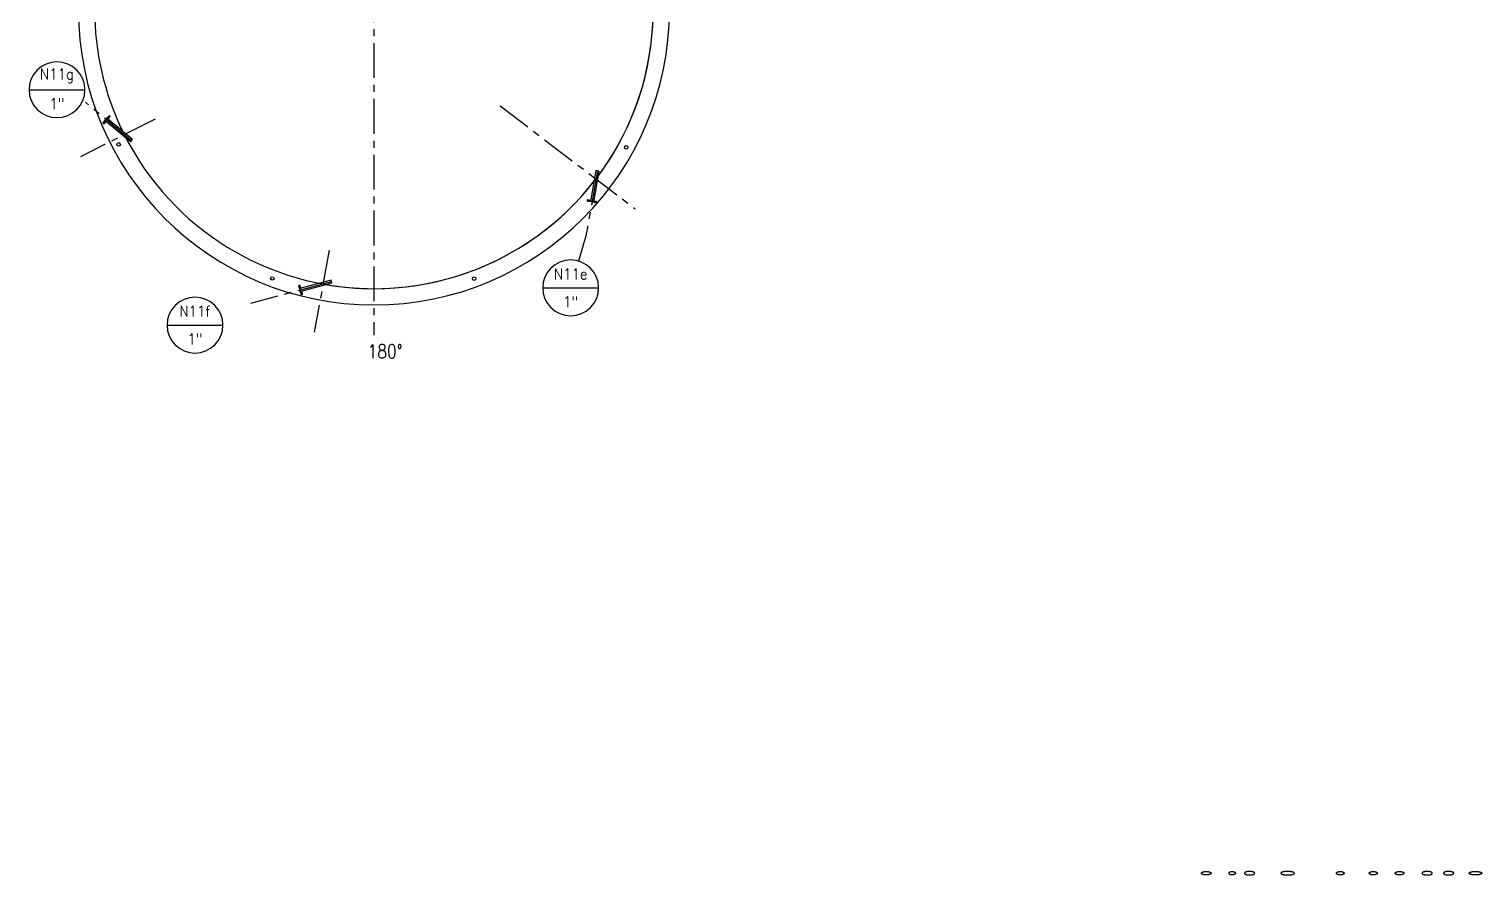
# Model space of a CAD drawing. Extents: x -965 to 2071, y 8 to 900.
# Drawn here: x -869 to -245, y 8 to 372 of the extents above; entities that cross this region are included whole.
import ezdxf
from ezdxf.enums import TextEntityAlignment as Align

# ---------------------------------------------------------------- set-up
doc = ezdxf.new("R2010")
doc.units = 0
doc.header["$LTSCALE"] = 12
doc.header["$MEASUREMENT"] = 0
doc.linetypes.add('CENTER', pattern=[2, 1.25, -0.25, 0.25, -0.25])
doc.layers.get('0').update_dxf_attribs({"linetype": 'CONTINUOUS'})
for name, color, linetype in [('1 PIPE', 7, 'CONTINUOUS'), ('1-150-RFSO', 14, 'CONTINUOUS'), ('CENTER', 6, 'CENTER'), ('DIM', 1, 'CONTINUOUS'), ('SHELL', 40, 'CONTINUOUS')]:
    doc.layers.add(name, color=color, linetype=linetype)
doc.styles.add('ROMANS', font='ROMANS.shx', dxfattribs={"width": 0.85, "height": 5.76})

# ---------------------------------------------------------------- blocks, each defined once
blk = doc.blocks.new('Nozzle Callout')
blk.add_line((0.25, 0), (-0.25, 0))
blk.add_circle((0, 0), 0.25)
at = {"style": 'ROMANS', "width": 0.9}
for tag, p in [('NZ-ID', (0, 0.125)), ('NZ-SZ', (0, -0.125))]:
    blk.add_attdef(tag, text='', height=0.0975, dxfattribs=at).set_placement(p, align=Align.MIDDLE)

msp = doc.modelspace()

# ---------------------------------------------------------------- linework, layer by layer
at = {"layer": '1 PIPE'}
for p, q in [((-836.486248, 332.56746), (-835.640982, 333.574809)), ((-825.668968, 323.490685), (-836.486248, 332.56746)), ((-824.823703, 324.498033), (-835.640982, 333.574809)), ((-825.668968, 323.490685), (-824.823703, 324.498033)), ((-625.669183, 311.167398), (-628.01709, 297.851752)), ((-624.374161, 310.939051), (-626.722068, 297.623405)), ((-624.374161, 310.939051), (-625.669183, 311.167398)), ((-626.722068, 297.623405), (-628.01709, 297.851752)), ((-739.476212, 263.966823), (-752.861325, 260.380293)), ((-739.135865, 262.69663), (-752.520978, 259.1101)), ((-739.135865, 262.69663), (-739.476212, 263.966823)), ((-752.520978, 259.1101), (-752.861325, 260.380293))]:
    msp.add_line(p, q, dxfattribs=at)
at = {"layer": '1-150-RFSO'}
for p, q in [((-837.477417, 331.483464), (-836.75428, 332.345264)), ((-837.094394, 331.16207), (-837.477417, 331.483464)), ((-837.31672, 331.674975), (-836.933697, 331.353581)), ((-837.094394, 331.16207), (-836.351171, 332.047809)), ((-836.914977, 332.153753), (-836.531955, 331.832359)), ((-836.802158, 332.385438), (-835.516583, 333.917527)), ((-836.75428, 332.345264), (-836.802158, 332.385438)), ((-836.596466, 332.630573), (-836.117688, 332.22883)), ((-836.303293, 332.007635), (-836.351171, 332.047809)), ((-836.303293, 332.007635), (-836.103226, 332.246066)), ((-835.722275, 333.672393), (-835.243497, 333.270651)), ((-835.468705, 333.877353), (-835.516583, 333.917527)), ((-835.468705, 333.877353), (-834.745569, 334.739153)), ((-835.308008, 334.068864), (-834.924986, 333.74747)), ((-835.25796, 333.253415), (-835.057892, 333.491846)), ((-835.10577, 333.53202), (-834.362547, 334.417759)), ((-835.057892, 333.491846), (-835.10577, 333.53202)), ((-834.906266, 334.547642), (-834.523244, 334.226248)), ((-834.362547, 334.417759), (-834.745569, 334.739153)), ((-629.386325, 298.537434), (-629.473149, 298.045031)), ((-628.36524, 297.849676), (-629.473149, 298.045031)), ((-628.247641, 298.336654), (-629.386325, 298.537434)), ((-629.226947, 298.001619), (-629.140123, 298.494022)), ((-628.611442, 297.893088), (-628.524618, 298.385492)), ((-628.36524, 297.849676), (-628.376093, 297.788126)), ((-626.406478, 297.44083), (-628.376093, 297.788126)), ((-628.236788, 298.398204), (-628.247641, 298.336654)), ((-627.930266, 298.344156), (-628.236788, 298.398204)), ((-628.060955, 297.732558), (-627.952424, 298.348063)), ((-626.721616, 297.496397), (-626.613086, 298.111902)), ((-626.328723, 298.061761), (-626.635244, 298.115809)), ((-626.395625, 297.50238), (-626.406478, 297.44083)), ((-625.287716, 297.307026), (-626.395625, 297.50238)), ((-626.328723, 298.061761), (-626.339576, 298.00021)), ((-625.200892, 297.79943), (-626.339576, 298.00021)), ((-626.149423, 297.458968), (-626.062599, 297.951372)), ((-625.533918, 297.350438), (-625.447094, 297.842842)), ((-625.200892, 297.79943), (-625.287716, 297.307026)), ((-752.818549, 261.911022), (-753.301512, 261.781613)), ((-753.010341, 260.694946), (-753.301512, 261.781613)), ((-753.236808, 261.540131), (-752.753845, 261.669541)), ((-753.075046, 260.936428), (-752.592083, 261.065837)), ((-753.010341, 260.694946), (-753.070711, 260.67877)), ((-752.553073, 258.746918), (-753.070711, 260.67877)), ((-752.987889, 260.369674), (-752.384186, 260.531436)), ((-752.51929, 260.794171), (-752.818549, 261.911022)), ((-752.635895, 259.056015), (-752.032192, 259.217776)), ((-752.492703, 258.763095), (-752.553073, 258.746918)), ((-752.45892, 260.810347), (-752.51929, 260.794171)), ((-752.201531, 257.676428), (-752.492703, 258.763095)), ((-752.378362, 260.509702), (-752.45892, 260.810347)), ((-752.427998, 258.521613), (-751.945035, 258.651023)), ((-752.266236, 257.917909), (-751.783273, 258.047319)), ((-751.718569, 257.805837), (-752.201531, 257.676428)), ((-751.957458, 258.938865), (-752.038015, 259.23951)), ((-751.957458, 258.938865), (-752.017828, 258.922689)), ((-751.718569, 257.805837), (-752.017828, 258.922689))]:
    msp.add_line(p, q, dxfattribs=at)
at = {"layer": 'CENTER'}
for p, q in [((-721.039859, 821.962288), (-721.039859, 240.374789)), ((-825.246336, 323.994359), (-844.907408, 340.491958)), ((-666.820562, 338.988918), (-608.848146, 294.758613)), ((-815.096621, 333.187899), (-847.183334, 317.096957)), ((-837.305831, 332.073778), (-836.542844, 331.433556)), ((-835.29712, 334.467667), (-834.534133, 333.827445)), ((-625.021672, 311.053225), (-629.945744, 283.127425)), ((-628.96226, 297.703117), (-628.789305, 298.683994)), ((-625.884736, 297.160466), (-625.711781, 298.141343)), ((-629.945744, 283.127425), (-633.138044, 272.209895)), ((-740.217541, 276.897085), (-746.759854, 241.602983)), ((-739.306039, 263.331727), (-774.02764, 254.028102)), ((-753.395481, 261.174091), (-752.43341, 261.431877)), ((-752.586671, 258.155573), (-751.6246, 258.413359))]:
    msp.add_line(p, q, dxfattribs=at)
at = {"layer": 'DIM'}
for points, knots in [([(-365.497583, 9), (-365.498015, 8.927706), (-365.454735, 8.827068), (-365.360662, 8.723548), (-365.281004, 8.657967), (-365.194392, 8.601149), (-365.100946, 8.550283), (-365.003645, 8.505407), (-364.903761, 8.466005), (-364.802681, 8.431491), (-364.699174, 8.400525), (-364.593589, 8.372934), (-364.480263, 8.347178), (-364.359457, 8.323719), (-364.231515, 8.302916), (-364.10915, 8.28659), (-363.992908, 8.273989), (-363.883275, 8.264489), (-363.774503, 8.257303), (-363.666988, 8.252312), (-363.560401, 8.249379), (-363.453858, 8.248418), (-363.345927, 8.249458), (-363.236074, 8.252575), (-363.124319, 8.257881), (-363.011237, 8.265469), (-362.897226, 8.275435), (-362.782689, 8.287877), (-362.668026, 8.302889), (-362.553645, 8.320574), (-362.439942, 8.340999), (-362.327321, 8.364297), (-362.216178, 8.390625), (-362.10691, 8.420175), (-361.999863, 8.452996), (-361.895472, 8.489536), (-361.795371, 8.529991), (-361.700507, 8.574334), (-361.611942, 8.622824), (-361.52926, 8.676959), (-361.452796, 8.738604), (-361.385245, 8.811081), (-361.333589, 8.898285), (-361.312327, 9), (-361.333589, 9.101715), (-361.385245, 9.188919), (-361.452796, 9.261396), (-361.52926, 9.323041), (-361.611942, 9.377176), (-361.700507, 9.425666), (-361.795371, 9.470009), (-361.895472, 9.510464), (-361.999863, 9.547004), (-362.10691, 9.579825), (-362.216178, 9.609375), (-362.327321, 9.635703), (-362.439942, 9.659001), (-362.553645, 9.679426), (-362.668026, 9.697111), (-362.782689, 9.712123), (-362.897226, 9.724565), (-363.011237, 9.734531), (-363.124319, 9.742119), (-363.236074, 9.747426), (-363.354122, 9.750773), (-363.487106, 9.751782), (-363.64444, 9.748915), (-363.819978, 9.740442), (-364.005896, 9.725226), (-364.192972, 9.703076), (-364.378795, 9.673479), (-364.56097, 9.635919), (-364.733868, 9.590732), (-364.893558, 9.538617), (-365.0373, 9.480831), (-365.168805, 9.415235), (-365.285412, 9.340741), (-365.424699, 9.220275), (-365.496798, 9.09885), (-365.497583, 9)], [0, 0, 0, 0, 0.0224933771, 0.0335969894, 0.0443391151, 0.055281603, 0.0665455376, 0.0781940734, 0.0893914766, 0.1007313648, 0.1122052951, 0.1237969973, 0.1354852638, 0.1492165714, 0.1629888313, 0.1767646831, 0.1885334264, 0.2002281942, 0.2118134031, 0.2232526246, 0.2345087088, 0.2457746504, 0.2571880992, 0.2688865926, 0.280777126, 0.2928220715, 0.3049843757, 0.3172276708, 0.3295164005, 0.3418153078, 0.3540901039, 0.3663087225, 0.378442416, 0.3904657525, 0.4023566187, 0.4140985001, 0.4256834663, 0.4367318208, 0.4474337363, 0.4578190777, 0.4681720974, 0.4786473282, 0.4892331673, 0.5000757509, 0.5109183345, 0.5215041736, 0.5319794044, 0.5423324242, 0.5527177655, 0.563419681, 0.5744680355, 0.5860530018, 0.5977948832, 0.6096857494, 0.6217090859, 0.6338427793, 0.6460613979, 0.6583361941, 0.6706351013, 0.6829238311, 0.6951671261, 0.7073294303, 0.7193743758, 0.7312649092, 0.7429634026, 0.756988136, 0.7736210133, 0.7930782368, 0.8129560196, 0.8330257916, 0.8530674525, 0.8728726319, 0.8922492931, 0.9099587437, 0.9263401518, 0.9415544846, 0.9567096207, 0.9702860669, 1, 1, 1, 1]), ([(-350.913168, 9), (-350.913108, 9.047061), (-350.925834, 9.117671), (-350.964013, 9.204884), (-351.001877, 9.266733), (-351.047432, 9.324028), (-351.09873, 9.376456), (-351.159529, 9.428743), (-351.229773, 9.479239), (-351.309385, 9.527107), (-351.385053, 9.565688), (-351.456142, 9.597135), (-351.522174, 9.622945), (-351.589754, 9.646227), (-351.658606, 9.667042), (-351.728448, 9.685472), (-351.799019, 9.701519), (-351.87005, 9.715192), (-351.941257, 9.726577), (-352.01236, 9.735739), (-352.083078, 9.742749), (-352.15313, 9.747676), (-352.229882, 9.750914), (-352.313581, 9.751718), (-352.404738, 9.749156), (-352.4888, 9.743678), (-352.565926, 9.736075), (-352.636005, 9.727074), (-352.706175, 9.715864), (-352.776155, 9.702372), (-352.84566, 9.686506), (-352.914421, 9.668245), (-352.982178, 9.64758), (-353.048652, 9.62443), (-353.113566, 9.598732), (-353.183411, 9.567382), (-353.257753, 9.528844), (-353.335973, 9.48091), (-353.404997, 9.430165), (-353.464704, 9.37751), (-353.515022, 9.324656), (-353.559547, 9.266955), (-353.596377, 9.204775), (-353.624205, 9.138916), (-353.641481, 9.070219), (-353.647433, 9), (-353.641481, 8.929781), (-353.624205, 8.861084), (-353.596377, 8.795225), (-353.559547, 8.733045), (-353.515022, 8.675344), (-353.464704, 8.62249), (-353.404997, 8.569835), (-353.335973, 8.51909), (-353.257753, 8.471156), (-353.183411, 8.432618), (-353.113566, 8.401268), (-353.048652, 8.37557), (-352.982178, 8.35242), (-352.914421, 8.331755), (-352.84566, 8.313494), (-352.776155, 8.297628), (-352.706175, 8.284136), (-352.636005, 8.272926), (-352.565925, 8.263925), (-352.496216, 8.257053), (-352.419617, 8.251709), (-352.335953, 8.2486), (-352.244778, 8.248626), (-352.160564, 8.251802), (-352.083078, 8.257251), (-352.01236, 8.264261), (-351.941257, 8.273423), (-351.87005, 8.284808), (-351.799019, 8.298481), (-351.728448, 8.314528), (-351.658606, 8.332958), (-351.589754, 8.353773), (-351.522174, 8.377055), (-351.456141, 8.402865), (-351.391935, 8.431269), (-351.326298, 8.4641), (-351.259305, 8.502407), (-351.191105, 8.547627), (-351.128597, 8.596707), (-351.072489, 8.649141), (-351.023801, 8.704017), (-350.981901, 8.763671), (-350.932008, 8.858693), (-350.912953, 8.940779), (-350.913168, 9)], [0, 0, 0, 0, 0.0207417693, 0.031251972, 0.0419085306, 0.0526904744, 0.0635198339, 0.0742664317, 0.0880775436, 0.1016954241, 0.1152417632, 0.125581187, 0.1360237541, 0.1465533846, 0.1571506978, 0.167793547, 0.1784576703, 0.1891170482, 0.1997441325, 0.210309855, 0.2207838374, 0.2311346177, 0.2413298545, 0.2547166236, 0.2681061567, 0.2816013004, 0.291925498, 0.3023387381, 0.312810798, 0.3233128846, 0.3338178614, 0.3443002713, 0.3547365519, 0.3651053732, 0.3753882694, 0.3855701854, 0.3989142178, 0.412361454, 0.4260322829, 0.436717243, 0.4474897687, 0.4582244422, 0.4688455697, 0.4793294176, 0.4897002702, 0.5000092038, 0.5103181375, 0.52068899, 0.531172838, 0.5417939655, 0.552528639, 0.5633011647, 0.5739861247, 0.5876569536, 0.6011041898, 0.6144482222, 0.6246301382, 0.6349130344, 0.6452818557, 0.6557181363, 0.6662005462, 0.676705523, 0.6872076097, 0.6976796695, 0.7080929096, 0.7184171072, 0.7286208465, 0.7420103729, 0.7553971352, 0.7688837696, 0.77923455, 0.7897085323, 0.8002742548, 0.8109013392, 0.821560717, 0.8322248403, 0.8428676895, 0.8534650027, 0.8639946333, 0.8744372003, 0.8847766241, 0.895000699, 0.9068459775, 0.9188512758, 0.9311095863, 0.9419170844, 0.9527357119, 0.9634613223, 0.974043524, 1, 1, 1, 1]), ([(-342.612833, 9), (-342.612454, 8.930545), (-342.656473, 8.834135), (-342.750585, 8.734732), (-342.831553, 8.671016), (-342.9179, 8.616552), (-343.008075, 8.568926), (-343.101263, 8.526742), (-343.19796, 8.488682), (-343.296471, 8.454681), (-343.396528, 8.424198), (-343.497099, 8.397039), (-343.598365, 8.372777), (-343.699557, 8.35128), (-343.799968, 8.332401), (-343.90043, 8.315739), (-344.001888, 8.301013), (-344.105382, 8.288044), (-344.210651, 8.276866), (-344.317431, 8.267508), (-344.425452, 8.259992), (-344.53444, 8.254339), (-344.644123, 8.250562), (-344.754222, 8.248671), (-344.86446, 8.248671), (-344.97456, 8.250562), (-345.084242, 8.254339), (-345.193231, 8.259992), (-345.301251, 8.267508), (-345.408031, 8.276866), (-345.513301, 8.288044), (-345.616795, 8.301013), (-345.718252, 8.315739), (-345.818714, 8.332401), (-345.919125, 8.35128), (-346.020318, 8.372777), (-346.121583, 8.397039), (-346.222155, 8.424198), (-346.322212, 8.454681), (-346.420722, 8.488682), (-346.517419, 8.526742), (-346.610608, 8.568926), (-346.700783, 8.616551), (-346.787128, 8.671023), (-346.868104, 8.734704), (-346.938976, 8.809728), (-346.991808, 8.898392), (-347.012832, 9), (-346.991808, 9.101608), (-346.938976, 9.190272), (-346.868104, 9.265296), (-346.787128, 9.328977), (-346.700783, 9.383449), (-346.610608, 9.431074), (-346.517419, 9.473258), (-346.420722, 9.511318), (-346.322212, 9.545319), (-346.222155, 9.575802), (-346.121583, 9.602961), (-346.020318, 9.627223), (-345.919125, 9.64872), (-345.818714, 9.667599), (-345.718252, 9.684261), (-345.616795, 9.698987), (-345.513301, 9.711956), (-345.408031, 9.723134), (-345.301251, 9.732492), (-345.193231, 9.740008), (-345.084242, 9.745661), (-344.97456, 9.749438), (-344.86446, 9.751329), (-344.754222, 9.751329), (-344.644123, 9.749438), (-344.53444, 9.745661), (-344.425452, 9.740008), (-344.317431, 9.732492), (-344.210651, 9.723134), (-344.105382, 9.711956), (-344.001888, 9.698987), (-343.90043, 9.684261), (-343.799968, 9.667599), (-343.699557, 9.64872), (-343.598365, 9.627223), (-343.497099, 9.602961), (-343.396528, 9.575802), (-343.296471, 9.545319), (-343.19796, 9.511318), (-343.101263, 9.473258), (-343.008075, 9.431074), (-342.9179, 9.383448), (-342.831553, 9.328984), (-342.750585, 9.265268), (-342.656473, 9.165865), (-342.612454, 9.069455), (-342.612833, 9)], [0, 0, 0, 0, 0.020644674, 0.0311475077, 0.0416331871, 0.0520347005, 0.0622936537, 0.072760352, 0.0832658276, 0.0940251973, 0.1045854447, 0.1152100071, 0.1258418846, 0.1363897927, 0.14680707, 0.1570485761, 0.1674940743, 0.1781213272, 0.1889074273, 0.1998288931, 0.2108617618, 0.2219816796, 0.2331639905, 0.244383823, 0.255616177, 0.2668360095, 0.2780183204, 0.2891382382, 0.3001711069, 0.3110925727, 0.3218786728, 0.3325059257, 0.3429514239, 0.35319293, 0.3636102073, 0.3741581154, 0.3847899929, 0.3954145553, 0.4059748027, 0.4167341724, 0.427239648, 0.4377063463, 0.4479652995, 0.4583668129, 0.4688524923, 0.479355326, 0.4897333285, 0.5, 0.5102666715, 0.520644674, 0.5311475077, 0.5416331871, 0.5520347005, 0.5622936537, 0.572760352, 0.5832658276, 0.5940251973, 0.6045854447, 0.6152100071, 0.6258418846, 0.6363897927, 0.64680707, 0.6570485761, 0.6674940743, 0.6781213272, 0.6889074273, 0.6998288931, 0.7108617618, 0.7219816796, 0.7331639905, 0.744383823, 0.755616177, 0.7668360095, 0.7780183204, 0.7891382382, 0.8001711069, 0.8110925727, 0.8218786728, 0.8325059257, 0.8429514239, 0.85319293, 0.8636102073, 0.8741581154, 0.8847899929, 0.8954145553, 0.9059748027, 0.9167341724, 0.927239648, 0.9377063463, 0.9479652995, 0.9583668129, 0.9688524923, 0.979355326, 1, 1, 1, 1]), ([(-325.550293, 9), (-325.553108, 8.90767), (-325.638144, 8.802459), (-325.779244, 8.704627), (-325.893394, 8.643797), (-326.013011, 8.591694), (-326.136355, 8.546294), (-326.262386, 8.506264), (-326.389339, 8.470986), (-326.517649, 8.439502), (-326.647088, 8.411313), (-326.777812, 8.386004), (-326.908788, 8.363453), (-327.039059, 8.343521), (-327.169689, 8.325799), (-327.301886, 8.309998), (-327.436987, 8.29593), (-327.574653, 8.283633), (-327.712538, 8.273287), (-327.848261, 8.264947), (-327.97942, 8.258556), (-328.107616, 8.253841), (-328.234514, 8.250637), (-328.361835, 8.248878), (-328.489331, 8.248567), (-328.616758, 8.249706), (-328.743867, 8.252291), (-328.870414, 8.256318), (-328.998105, 8.261864), (-329.128591, 8.269104), (-329.263449, 8.278321), (-329.400279, 8.289558), (-329.536706, 8.302745), (-329.670397, 8.317684), (-329.801017, 8.334338), (-329.929876, 8.3529), (-330.058154, 8.373667), (-330.186883, 8.397057), (-330.31509, 8.423199), (-330.441733, 8.452211), (-330.566918, 8.484505), (-330.690369, 8.520577), (-330.81243, 8.561385), (-330.932107, 8.607848), (-331.048687, 8.661743), (-331.16029, 8.725602), (-331.262034, 8.804134), (-331.345599, 8.905301), (-331.366399, 9.041722), (-331.299136, 9.158482), (-331.203496, 9.24432), (-331.094216, 9.314121), (-330.977931, 9.372227), (-330.856546, 9.422395), (-330.732895, 9.465888), (-330.60612, 9.504585), (-330.477765, 9.538938), (-330.347163, 9.569801), (-330.215679, 9.59736), (-330.083122, 9.622033), (-329.950514, 9.643946), (-329.818802, 9.663243), (-329.686899, 9.680327), (-329.553574, 9.695483), (-329.41747, 9.708891), (-329.278933, 9.720516), (-329.140313, 9.730189), (-329.003997, 9.737867), (-328.872387, 9.743619), (-328.743867, 9.747709), (-328.616758, 9.750294), (-328.489331, 9.751433), (-328.361835, 9.751122), (-328.234514, 9.749363), (-328.107616, 9.746159), (-327.97942, 9.741444), (-327.848261, 9.735053), (-327.712538, 9.726713), (-327.574653, 9.716367), (-327.436987, 9.70407), (-327.301886, 9.690002), (-327.169689, 9.674201), (-327.039059, 9.656479), (-326.908788, 9.636547), (-326.777812, 9.613996), (-326.647088, 9.588687), (-326.517649, 9.560498), (-326.389339, 9.529014), (-326.262386, 9.493736), (-326.136355, 9.453706), (-326.013011, 9.408306), (-325.893394, 9.356203), (-325.779244, 9.295373), (-325.638144, 9.197541), (-325.553108, 9.09233), (-325.550293, 9)], [0, 0, 0, 0, 0.0206665696, 0.0309461045, 0.0412591522, 0.0516683142, 0.0622761335, 0.0728191049, 0.0834288929, 0.0939253752, 0.1045545496, 0.1152513622, 0.1259112398, 0.1364812839, 0.1469104029, 0.1575798523, 0.1684652826, 0.1795416458, 0.1907832861, 0.2016830281, 0.2122084405, 0.222329752, 0.232500956, 0.2427037252, 0.2529196591, 0.2631303262, 0.2733173076, 0.2834622392, 0.2935468553, 0.3040222306, 0.3148576834, 0.3260199266, 0.3370039945, 0.3477845238, 0.3583368044, 0.3686368714, 0.3790598452, 0.3895542248, 0.400066848, 0.4104916894, 0.4207639438, 0.4311215003, 0.4413836515, 0.4516746933, 0.4619467749, 0.4722191592, 0.4824877747, 0.4927538037, 0.5030493589, 0.5133230147, 0.5235948858, 0.5338464991, 0.5443578418, 0.5547976045, 0.565378397, 0.5758376317, 0.5866334353, 0.5972947142, 0.6080735478, 0.6189047588, 0.62968494, 0.6403614296, 0.6508834777, 0.6616368129, 0.672596813, 0.6837381914, 0.6950350874, 0.7059788679, 0.7165377608, 0.7266826924, 0.7368696738, 0.7470803409, 0.7572962748, 0.767499044, 0.777670248, 0.7877915595, 0.7983169719, 0.8092167139, 0.8204583542, 0.8315347174, 0.8424201477, 0.8530895971, 0.8635187161, 0.8740887602, 0.8847486378, 0.8954454504, 0.9060746248, 0.9165711071, 0.9271808951, 0.9377238665, 0.9483316858, 0.9587408478, 0.9690538955, 0.9793334304, 1, 1, 1, 1]), ([(-304.183651, 9), (-304.183536, 9.057229), (-304.20733, 9.143911), (-304.272009, 9.24467), (-304.335646, 9.315153), (-304.407689, 9.377016), (-304.484996, 9.431166), (-304.565726, 9.478688), (-304.655128, 9.523799), (-304.759287, 9.568464), (-304.883183, 9.612767), (-305.022211, 9.653113), (-305.170056, 9.687114), (-305.320401, 9.713661), (-305.471244, 9.732904), (-305.621766, 9.745436), (-305.764262, 9.751307), (-305.892186, 9.751532), (-305.997923, 9.748186), (-306.089378, 9.742814), (-306.173792, 9.735786), (-306.258764, 9.726542), (-306.343968, 9.714987), (-306.429081, 9.701026), (-306.513775, 9.684558), (-306.597727, 9.665516), (-306.680622, 9.643823), (-306.762141, 9.619374), (-306.841964, 9.592055), (-306.9198, 9.561801), (-306.995308, 9.528391), (-307.070983, 9.490065), (-307.149214, 9.444221), (-307.229561, 9.387916), (-307.305354, 9.321896), (-307.369251, 9.248899), (-307.417657, 9.17078), (-307.44881, 9.087627), (-307.459836, 9), (-307.44881, 8.912373), (-307.417657, 8.82922), (-307.369251, 8.751101), (-307.305354, 8.678104), (-307.229561, 8.612084), (-307.149214, 8.555779), (-307.070983, 8.509935), (-306.995308, 8.471609), (-306.9198, 8.438199), (-306.841964, 8.407945), (-306.762141, 8.380626), (-306.680622, 8.356177), (-306.597727, 8.334484), (-306.513775, 8.315442), (-306.429081, 8.298974), (-306.343968, 8.285013), (-306.258764, 8.273458), (-306.173792, 8.264214), (-306.089378, 8.257186), (-306.005846, 8.252279), (-305.923115, 8.249383), (-305.840684, 8.248425), (-305.757638, 8.249426), (-305.673464, 8.252423), (-305.58806, 8.257504), (-305.501744, 8.264754), (-305.414842, 8.274254), (-305.32768, 8.286089), (-305.240584, 8.30034), (-305.153882, 8.317098), (-305.067899, 8.336415), (-304.982952, 8.358356), (-304.899363, 8.383019), (-304.81745, 8.410509), (-304.737509, 8.440876), (-304.659884, 8.474342), (-304.582107, 8.51261), (-304.501781, 8.558198), (-304.419294, 8.613903), (-304.341286, 8.6791), (-304.275142, 8.751242), (-304.20841, 8.853316), (-304.183323, 8.940753), (-304.183651, 9)], [0, 0, 0, 0, 0.0219724942, 0.033905401, 0.0460578746, 0.0585574824, 0.0705601676, 0.082513727, 0.0947574093, 0.1092650557, 0.1263176223, 0.1456082133, 0.1652188501, 0.1849601297, 0.2046283816, 0.2240084651, 0.2433575726, 0.2597689847, 0.273468573, 0.2842662121, 0.2951962591, 0.3062246995, 0.3173185766, 0.3284461853, 0.3395768826, 0.3506815585, 0.3617334835, 0.3727090919, 0.3835881951, 0.3943542185, 0.4049957865, 0.41550867, 0.4271436517, 0.4400379628, 0.4533951164, 0.4659154962, 0.4774232233, 0.4887523018, 0.4999938932, 0.5112354846, 0.522564563, 0.5340722901, 0.54659267, 0.5599498235, 0.5728441346, 0.5844791163, 0.5949919999, 0.6056335678, 0.6163995913, 0.6272786944, 0.6382543028, 0.6493062279, 0.6604109038, 0.671541601, 0.6826692097, 0.6937630868, 0.7047915272, 0.7157215742, 0.7265192134, 0.7371495424, 0.7477342511, 0.7583981525, 0.7692660722, 0.7803059241, 0.7914827273, 0.8027622662, 0.8141112512, 0.8254974986, 0.8368897158, 0.8482579602, 0.8595744831, 0.8708145012, 0.8819563766, 0.8929818115, 0.9038774072, 0.9146365925, 0.9264897688, 0.939573437, 0.9530771008, 0.965710821, 0.9772939237, 1, 1, 1, 1]), ([(-289.889746, 9), (-289.88936, 9.059423), (-289.916456, 9.146552), (-289.986299, 9.246816), (-290.054792, 9.317342), (-290.135442, 9.381287), (-290.22136, 9.436453), (-290.306456, 9.482443), (-290.390028, 9.521517), (-290.474043, 9.555832), (-290.56046, 9.586878), (-290.64891, 9.614934), (-290.739088, 9.640054), (-290.830654, 9.662366), (-290.923268, 9.681984), (-291.016592, 9.698991), (-291.110284, 9.713446), (-291.203996, 9.725441), (-291.297384, 9.735064), (-291.390103, 9.7424), (-291.481811, 9.747539), (-291.57925, 9.750805), (-291.690008, 9.75177), (-291.822292, 9.748879), (-291.970476, 9.740342), (-292.127514, 9.724947), (-292.28519, 9.702474), (-292.441381, 9.672476), (-292.594022, 9.634726), (-292.735325, 9.590642), (-292.859163, 9.542976), (-292.96107, 9.495752), (-293.048687, 9.447828), (-293.127502, 9.396899), (-293.201549, 9.338815), (-293.268083, 9.273442), (-293.323559, 9.199737), (-293.363484, 9.119296), (-293.383306, 9.033426), (-293.380782, 8.946237), (-293.355947, 8.861898), (-293.311827, 8.782071), (-293.250556, 8.707126), (-293.172527, 8.636282), (-293.084046, 8.573353), (-292.991517, 8.519861), (-292.903396, 8.476857), (-292.818332, 8.441042), (-292.734529, 8.41012), (-292.648676, 8.382257), (-292.561075, 8.357386), (-292.472064, 8.335365), (-292.38198, 8.31607), (-292.291158, 8.299402), (-292.19994, 8.285289), (-292.108669, 8.273622), (-292.017689, 8.264301), (-291.92734, 8.257225), (-291.837966, 8.252291), (-291.749436, 8.249383), (-291.66117, 8.248423), (-291.572139, 8.249433), (-291.481811, 8.252461), (-291.390103, 8.2576), (-291.297384, 8.264936), (-291.203996, 8.274559), (-291.110284, 8.286554), (-291.016592, 8.301009), (-290.923268, 8.318016), (-290.830654, 8.337634), (-290.739088, 8.359946), (-290.64891, 8.385066), (-290.56046, 8.413122), (-290.474043, 8.444168), (-290.390028, 8.478483), (-290.306456, 8.517557), (-290.22136, 8.563547), (-290.135442, 8.618713), (-290.054792, 8.682658), (-289.986299, 8.753184), (-289.916456, 8.853448), (-289.88936, 8.940577), (-289.889746, 9)], [0, 0, 0, 0, 0.0216129853, 0.0326461823, 0.0447186472, 0.0576544171, 0.0704189099, 0.0822291291, 0.0932137177, 0.1043398582, 0.1156009401, 0.126982944, 0.1384666767, 0.1500295515, 0.1616457319, 0.1732862617, 0.1849199495, 0.1965143514, 0.2080363027, 0.2194516112, 0.2307252222, 0.2418213642, 0.2553121716, 0.271465315, 0.2904836074, 0.3098995969, 0.329492106, 0.3490511226, 0.3683806399, 0.3873029397, 0.4034648698, 0.4171509749, 0.4285930935, 0.4401746593, 0.4516304045, 0.4631558205, 0.4743945705, 0.485405522, 0.4959516897, 0.5064861687, 0.5171283771, 0.5279793902, 0.5398262228, 0.5525857613, 0.5666277463, 0.5796935724, 0.5918525335, 0.6026775949, 0.6136312898, 0.6247020091, 0.6358725837, 0.6471221225, 0.6584262012, 0.6697570287, 0.6810843606, 0.6923765045, 0.7036008741, 0.7147237018, 0.7257102174, 0.7365248053, 0.7473047931, 0.7581786358, 0.7692747778, 0.7805483888, 0.7919636973, 0.8034856486, 0.8150800505, 0.8267137383, 0.8383542681, 0.8499704485, 0.8615333233, 0.873017056, 0.8843990599, 0.8956601418, 0.9067862823, 0.9177708709, 0.9295810901, 0.9423455829, 0.9552813528, 0.9673538177, 0.9783870147, 1, 1, 1, 1]), ([(-278.465083, 9), (-278.464678, 9.063049), (-278.497785, 9.153697), (-278.575816, 9.25205), (-278.645144, 9.316549), (-278.723583, 9.374423), (-278.809323, 9.426594), (-278.901843, 9.474093), (-278.995955, 9.515491), (-279.091114, 9.551736), (-279.186465, 9.583615), (-279.283931, 9.61237), (-279.383191, 9.638054), (-279.48388, 9.660825), (-279.585631, 9.680817), (-279.68808, 9.698137), (-279.790859, 9.712847), (-279.893596, 9.725047), (-279.99592, 9.734825), (-280.097464, 9.742275), (-280.197858, 9.747489), (-280.296655, 9.750556), (-280.393902, 9.751579), (-280.490142, 9.750618), (-280.586571, 9.747697), (-280.68389, 9.742733), (-280.782308, 9.735602), (-280.881459, 9.726192), (-280.980978, 9.714395), (-281.080498, 9.700102), (-281.179651, 9.683197), (-281.278073, 9.663598), (-281.3754, 9.641182), (-281.471273, 9.615796), (-281.56533, 9.587268), (-281.657254, 9.555524), (-281.746648, 9.520197), (-281.832671, 9.480966), (-281.914991, 9.437481), (-281.993122, 9.389158), (-282.066619, 9.334825), (-282.133817, 9.272838), (-282.192364, 9.201782), (-282.23699, 9.119659), (-282.259929, 9.026594), (-282.252741, 8.9287), (-282.214896, 8.832277), (-282.149819, 8.742119), (-282.060704, 8.658687), (-281.954762, 8.584966), (-281.835614, 8.51954), (-281.705087, 8.461733), (-281.560042, 8.409865), (-281.403031, 8.364682), (-281.237439, 8.327003), (-281.068268, 8.297143), (-280.897716, 8.274806), (-280.728032, 8.259538), (-280.567883, 8.251082), (-280.424666, 8.248228), (-280.304239, 8.249209), (-280.197858, 8.252511), (-280.097464, 8.257725), (-279.99592, 8.265175), (-279.893596, 8.274953), (-279.790859, 8.287153), (-279.68808, 8.301863), (-279.585631, 8.319183), (-279.48388, 8.339175), (-279.383191, 8.361946), (-279.283931, 8.38763), (-279.186465, 8.416385), (-279.091114, 8.448264), (-278.998279, 8.483624), (-278.908787, 8.522792), (-278.822926, 8.566145), (-278.741109, 8.614307), (-278.663787, 8.668582), (-278.593008, 8.730422), (-278.505528, 8.830911), (-278.464751, 8.927612), (-278.465083, 9)], [0, 0, 0, 0, 0.0213815193, 0.0321904307, 0.0430659413, 0.0539285643, 0.0657366665, 0.077626188, 0.0897468544, 0.1011593057, 0.1127131627, 0.1243933986, 0.1361795559, 0.1480477792, 0.1599708941, 0.1719184741, 0.1838578416, 0.1957551956, 0.2075762187, 0.2192856658, 0.2308475107, 0.2422250753, 0.2533540406, 0.2643671876, 0.2753973474, 0.2866048687, 0.2979533543, 0.3094071969, 0.3209317189, 0.3324933352, 0.3440591486, 0.3555975946, 0.3670796235, 0.3784797565, 0.3897761912, 0.4009509276, 0.4119919142, 0.4228957775, 0.4335238206, 0.4440613243, 0.4545340053, 0.4649808128, 0.4754977957, 0.4861397388, 0.4969347952, 0.5080622749, 0.519427667, 0.5321737244, 0.5460983218, 0.5612980583, 0.5765518516, 0.5928854142, 0.610457011, 0.6296040451, 0.6491688047, 0.6689666165, 0.6887954898, 0.7084405033, 0.72767673, 0.7440624069, 0.7578067127, 0.7691842773, 0.7807461223, 0.7924555694, 0.8042765924, 0.8161739464, 0.828113314, 0.840060894, 0.8519840088, 0.8638522322, 0.8756383894, 0.8873186254, 0.8988724824, 0.9102849337, 0.9215489872, 0.9325293545, 0.9434194369, 0.9542477275, 0.9650466654, 0.9757367518, 1, 1, 1, 1]), ([(-266.303467, 9), (-266.303088, 8.930545), (-266.347107, 8.834135), (-266.441219, 8.734732), (-266.522187, 8.671016), (-266.608534, 8.616552), (-266.698709, 8.568926), (-266.791897, 8.526742), (-266.888595, 8.488682), (-266.987105, 8.454681), (-267.087162, 8.424198), (-267.187733, 8.397039), (-267.288999, 8.372777), (-267.390192, 8.35128), (-267.490603, 8.332401), (-267.591064, 8.315739), (-267.692522, 8.301013), (-267.796016, 8.288044), (-267.901286, 8.276866), (-268.008065, 8.267508), (-268.116086, 8.259992), (-268.225075, 8.254339), (-268.334757, 8.250562), (-268.444856, 8.248671), (-268.555095, 8.248671), (-268.665194, 8.250562), (-268.774876, 8.254339), (-268.883865, 8.259992), (-268.991886, 8.267508), (-269.098665, 8.276866), (-269.203935, 8.288044), (-269.307429, 8.301013), (-269.408887, 8.315739), (-269.509348, 8.332401), (-269.609759, 8.35128), (-269.710952, 8.372777), (-269.812218, 8.397039), (-269.912789, 8.424198), (-270.012846, 8.454681), (-270.111356, 8.488682), (-270.208053, 8.526742), (-270.301242, 8.568926), (-270.391417, 8.616551), (-270.477762, 8.671023), (-270.558738, 8.734704), (-270.629611, 8.809728), (-270.682443, 8.898392), (-270.703466, 9), (-270.682443, 9.101608), (-270.629611, 9.190272), (-270.558738, 9.265296), (-270.477762, 9.328977), (-270.391417, 9.383449), (-270.301242, 9.431074), (-270.208053, 9.473258), (-270.111356, 9.511318), (-270.012846, 9.545319), (-269.912789, 9.575802), (-269.812218, 9.602961), (-269.710952, 9.627223), (-269.609759, 9.64872), (-269.509348, 9.667599), (-269.408887, 9.684261), (-269.307429, 9.698987), (-269.203935, 9.711956), (-269.098665, 9.723134), (-268.991886, 9.732492), (-268.883865, 9.740008), (-268.774876, 9.745661), (-268.665194, 9.749438), (-268.555095, 9.751329), (-268.444856, 9.751329), (-268.334757, 9.749438), (-268.225075, 9.745661), (-268.116086, 9.740008), (-268.008065, 9.732492), (-267.901286, 9.723134), (-267.796016, 9.711956), (-267.692522, 9.698987), (-267.591064, 9.684261), (-267.490603, 9.667599), (-267.390192, 9.64872), (-267.288999, 9.627223), (-267.187733, 9.602961), (-267.087162, 9.575802), (-266.987105, 9.545319), (-266.888595, 9.511318), (-266.791897, 9.473258), (-266.698709, 9.431074), (-266.608534, 9.383448), (-266.522187, 9.328984), (-266.441219, 9.265268), (-266.347107, 9.165865), (-266.303088, 9.069455), (-266.303467, 9)], [0, 0, 0, 0, 0.020644674, 0.0311475077, 0.0416331871, 0.0520347005, 0.0622936537, 0.072760352, 0.0832658276, 0.0940251973, 0.1045854447, 0.1152100071, 0.1258418846, 0.1363897927, 0.14680707, 0.1570485761, 0.1674940743, 0.1781213272, 0.1889074273, 0.1998288931, 0.2108617618, 0.2219816796, 0.2331639905, 0.244383823, 0.255616177, 0.2668360095, 0.2780183204, 0.2891382382, 0.3001711069, 0.3110925727, 0.3218786728, 0.3325059257, 0.3429514239, 0.35319293, 0.3636102073, 0.3741581154, 0.3847899929, 0.3954145553, 0.4059748027, 0.4167341724, 0.427239648, 0.4377063463, 0.4479652995, 0.4583668129, 0.4688524923, 0.479355326, 0.4897333285, 0.5, 0.5102666715, 0.520644674, 0.5311475077, 0.5416331871, 0.5520347005, 0.5622936537, 0.572760352, 0.5832658276, 0.5940251973, 0.6045854447, 0.6152100071, 0.6258418846, 0.6363897927, 0.64680707, 0.6570485761, 0.6674940743, 0.6781213272, 0.6889074273, 0.6998288931, 0.7108617618, 0.7219816796, 0.7331639905, 0.744383823, 0.755616177, 0.7668360095, 0.7780183204, 0.7891382382, 0.8001711069, 0.8110925727, 0.8218786728, 0.8325059257, 0.8429514239, 0.85319293, 0.8636102073, 0.8741581154, 0.8847899929, 0.8954145553, 0.9059748027, 0.9167341724, 0.927239648, 0.9377063463, 0.9479652995, 0.9583668129, 0.9688524923, 0.979355326, 1, 1, 1, 1]), ([(-257.094235, 9), (-257.093856, 8.930545), (-257.137875, 8.834135), (-257.231987, 8.734732), (-257.312955, 8.671016), (-257.399301, 8.616552), (-257.489476, 8.568926), (-257.582665, 8.526742), (-257.679362, 8.488682), (-257.777872, 8.454681), (-257.877929, 8.424198), (-257.978501, 8.397039), (-258.079767, 8.372777), (-258.180959, 8.35128), (-258.28137, 8.332401), (-258.381832, 8.315739), (-258.48329, 8.301013), (-258.586784, 8.288044), (-258.692053, 8.276866), (-258.798833, 8.267508), (-258.906853, 8.259992), (-259.015842, 8.254339), (-259.125525, 8.250562), (-259.235624, 8.248671), (-259.345862, 8.248671), (-259.455961, 8.250562), (-259.565644, 8.254339), (-259.674633, 8.259992), (-259.782653, 8.267508), (-259.889433, 8.276866), (-259.994702, 8.288044), (-260.098196, 8.301013), (-260.199654, 8.315739), (-260.300116, 8.332401), (-260.400527, 8.35128), (-260.501719, 8.372777), (-260.602985, 8.397039), (-260.703557, 8.424198), (-260.803614, 8.454681), (-260.902124, 8.488682), (-260.998821, 8.526742), (-261.09201, 8.568926), (-261.182185, 8.616551), (-261.26853, 8.671023), (-261.349506, 8.734704), (-261.420378, 8.809728), (-261.47321, 8.898392), (-261.494234, 9), (-261.47321, 9.101608), (-261.420378, 9.190272), (-261.349506, 9.265296), (-261.26853, 9.328977), (-261.182185, 9.383449), (-261.09201, 9.431074), (-260.998821, 9.473258), (-260.902124, 9.511318), (-260.803614, 9.545319), (-260.703557, 9.575802), (-260.602985, 9.602961), (-260.501719, 9.627223), (-260.400527, 9.64872), (-260.300116, 9.667599), (-260.199654, 9.684261), (-260.098196, 9.698987), (-259.994702, 9.711956), (-259.889433, 9.723134), (-259.782653, 9.732492), (-259.674633, 9.740008), (-259.565644, 9.745661), (-259.455961, 9.749438), (-259.345862, 9.751329), (-259.235624, 9.751329), (-259.125525, 9.749438), (-259.015842, 9.745661), (-258.906853, 9.740008), (-258.798833, 9.732492), (-258.692053, 9.723134), (-258.586784, 9.711956), (-258.48329, 9.698987), (-258.381832, 9.684261), (-258.28137, 9.667599), (-258.180959, 9.64872), (-258.079767, 9.627223), (-257.978501, 9.602961), (-257.877929, 9.575802), (-257.777872, 9.545319), (-257.679362, 9.511318), (-257.582665, 9.473258), (-257.489476, 9.431074), (-257.399301, 9.383448), (-257.312955, 9.328984), (-257.231987, 9.265268), (-257.137875, 9.165865), (-257.093856, 9.069455), (-257.094235, 9)], [0, 0, 0, 0, 0.020644674, 0.0311475077, 0.0416331871, 0.0520347005, 0.0622936537, 0.072760352, 0.0832658276, 0.0940251973, 0.1045854447, 0.1152100071, 0.1258418846, 0.1363897927, 0.14680707, 0.1570485761, 0.1674940743, 0.1781213272, 0.1889074273, 0.1998288931, 0.2108617618, 0.2219816796, 0.2331639905, 0.244383823, 0.255616177, 0.2668360095, 0.2780183204, 0.2891382382, 0.3001711069, 0.3110925727, 0.3218786728, 0.3325059257, 0.3429514239, 0.35319293, 0.3636102073, 0.3741581154, 0.3847899929, 0.3954145553, 0.4059748027, 0.4167341724, 0.427239648, 0.4377063463, 0.4479652995, 0.4583668129, 0.4688524923, 0.479355326, 0.4897333285, 0.5, 0.5102666715, 0.520644674, 0.5311475077, 0.5416331871, 0.5520347005, 0.5622936537, 0.572760352, 0.5832658276, 0.5940251973, 0.6045854447, 0.6152100071, 0.6258418846, 0.6363897927, 0.64680707, 0.6570485761, 0.6674940743, 0.6781213272, 0.6889074273, 0.6998288931, 0.7108617618, 0.7219816796, 0.7331639905, 0.744383823, 0.755616177, 0.7668360095, 0.7780183204, 0.7891382382, 0.8001711069, 0.8110925727, 0.8218786728, 0.8325059257, 0.8429514239, 0.85319293, 0.8636102073, 0.8741581154, 0.8847899929, 0.8954145553, 0.9059748027, 0.9167341724, 0.927239648, 0.9377063463, 0.9479652995, 0.9583668129, 0.9688524923, 0.979355326, 1, 1, 1, 1]), ([(-244.974399, 9), (-244.978047, 9.095044), (-245.070396, 9.203015), (-245.223336, 9.303453), (-245.352171, 9.368227), (-245.488761, 9.423873), (-245.629742, 9.472496), (-245.774219, 9.514854), (-245.921246, 9.55207), (-246.071094, 9.585497), (-246.223322, 9.61529), (-246.386099, 9.643124), (-246.55901, 9.668537), (-246.741557, 9.691203), (-246.915683, 9.70911), (-247.080735, 9.723015), (-247.236112, 9.733562), (-247.390043, 9.741591), (-247.542016, 9.747204), (-247.690801, 9.750491), (-247.835922, 9.751589), (-247.977657, 9.750639), (-248.118474, 9.747702), (-248.260099, 9.742689), (-248.403503, 9.735422), (-248.548194, 9.725758), (-248.693677, 9.713548), (-248.839456, 9.698651), (-248.985029, 9.680915), (-249.129902, 9.660224), (-249.273574, 9.636325), (-249.41556, 9.608955), (-249.555367, 9.577766), (-249.692604, 9.542733), (-249.826732, 9.503037), (-249.958795, 9.456895), (-250.090163, 9.402069), (-250.218313, 9.336667), (-250.335478, 9.257727), (-250.430859, 9.163921), (-250.492742, 9.043409), (-250.475918, 8.900409), (-250.383464, 8.782533), (-250.260569, 8.688032), (-250.120576, 8.611611), (-249.974433, 8.54876), (-249.831938, 8.4985), (-249.692604, 8.457268), (-249.555367, 8.422233), (-249.41556, 8.391045), (-249.273574, 8.363675), (-249.129902, 8.339776), (-248.985029, 8.319085), (-248.839456, 8.301349), (-248.693677, 8.286452), (-248.548194, 8.274242), (-248.403503, 8.264578), (-248.260099, 8.257311), (-248.118474, 8.252297), (-247.96705, 8.249142), (-247.792863, 8.248243), (-247.581878, 8.251277), (-247.343481, 8.260106), (-247.089302, 8.275821), (-246.832878, 8.298421), (-246.577325, 8.32828), (-246.32575, 8.365773), (-246.090394, 8.409546), (-245.881104, 8.457134), (-245.708091, 8.503866), (-245.561577, 8.550369), (-245.434144, 8.597489), (-245.315395, 8.649374), (-245.203694, 8.708485), (-245.063857, 8.804267), (-244.977668, 8.907472), (-244.974399, 9)], [0, 0, 0, 0, 0.0222583263, 0.033952367, 0.0460908917, 0.0584490249, 0.0710512921, 0.0835983076, 0.0963232301, 0.1092077667, 0.122226679, 0.1353508818, 0.150758187, 0.1661999564, 0.1816326911, 0.1948020667, 0.2078769431, 0.2208183169, 0.2335867484, 0.2461424307, 0.258264946, 0.2701032087, 0.2818065603, 0.293705312, 0.3057611014, 0.3179361043, 0.3301931199, 0.3424956707, 0.3548072339, 0.3670921043, 0.3793170176, 0.3914525486, 0.4034729631, 0.4153560778, 0.4270864352, 0.4386596962, 0.4505405439, 0.4628805601, 0.4748163336, 0.4859287002, 0.4963390961, 0.5077273956, 0.5199786128, 0.5329173978, 0.5466481944, 0.5599777458, 0.5729166794, 0.5846470368, 0.5965301515, 0.608550566, 0.6206860969, 0.6329110102, 0.6451958806, 0.6575074439, 0.6698099946, 0.6820670103, 0.6942420132, 0.7062978026, 0.7181965543, 0.7298999058, 0.744407584, 0.7620257573, 0.7829905919, 0.804430662, 0.8260999959, 0.8477564024, 0.8691630736, 0.8900908273, 0.907979442, 0.9231544003, 0.9351739305, 0.9466474377, 0.9573246573, 0.9677699125, 0.9783735288, 1, 1, 1, 1])]:
    msp.add_open_spline(points, degree=3, knots=knots, dxfattribs=at)
at = {"layer": 'SHELL'}
for points in [[(-624.764718, 308.724089, 0.16129479), (-601.039859, 380.355767), (-601.039859, 644.355767, 0.1142292961), (-613.245649, 697.085344)], [(-837.117252, 674.786652, 0.0641855539), (-841.039859, 644.355767), (-841.039859, 380.355767, 0.1132890424), (-829.029109, 328.026788, 0.1132890424)], [(-721.039859, 260.355767, 2.4142135624), (-841.039859, 380.355767)], [(-828.307415, 326.56291, 0.2837587229), (-721.039859, 260.355767)], [(-721.039859, 260.355767, 0.233894402), (-625.636345, 307.567241)], [(-742.911153, 262.365739, 0.0458534092), (-721.039859, 260.355767, 0.0032253252)]]:
    msp.add_lwpolyline(points, format="xyb", dxfattribs=at)
for centre in [(-830.699264, 322.420106), (-612.664859, 321.137017), (-764.696574, 264.766232), (-677.977359, 264.637017)]:
    msp.add_circle(centre, 0.75, dxfattribs=at)
msp.add_arc((-721.039859, 380.355767), 127, 180, 0, dxfattribs=at)

# ---------------------------------------------------------------- block references
at = {"layer": 'DIM'}
ref = msp.add_blockref('Nozzle Callout', (-857.222307, 345.893383), dxfattribs=dict(at, xscale=-48, yscale=48, zscale=48))
ref.add_attrib('NZ-ID', 'N11g', dxfattribs={"layer": '0', "height": 4.68, "style": 'ROMANS', "width": 0.9}).set_placement((-857.222307, 351.893383), align=Align.MIDDLE)
ref.add_attrib('NZ-SZ', '1"', dxfattribs={"layer": '0', "height": 4.68, "style": 'ROMANS', "width": 0.9}).set_placement((-857.222307, 339.893383), align=Align.MIDDLE)
ref = msp.add_blockref('Nozzle Callout', (-636.505842, 260.692172), dxfattribs=dict(at, xscale=-48, yscale=48, zscale=48))
ref.add_attrib('NZ-ID', 'N11e', dxfattribs={"layer": '0', "height": 4.68, "style": 'ROMANS', "width": 0.9}).set_placement((-636.505842, 266.692172), align=Align.MIDDLE)
ref.add_attrib('NZ-SZ', '1"', dxfattribs={"layer": '0', "height": 4.68, "style": 'ROMANS', "width": 0.9}).set_placement((-636.505842, 254.692172), align=Align.MIDDLE)
ref = msp.add_blockref('Nozzle Callout', (-797.934742, 244.688189), dxfattribs=dict(at, xscale=-48, yscale=48, zscale=48))
ref.add_attrib('NZ-ID', 'N11f', dxfattribs={"layer": '0', "height": 4.68, "style": 'ROMANS', "width": 0.9}).set_placement((-797.934742, 250.688189), align=Align.MIDDLE)
ref.add_attrib('NZ-SZ', '1"', dxfattribs={"layer": '0', "height": 4.68, "style": 'ROMANS', "width": 0.9}).set_placement((-797.934742, 238.688189), align=Align.MIDDLE)

# ---------------------------------------------------------------- texts
at = {"layer": 'DIM', "style": 'ROMANS', "width": 0.85}
msp.add_text('180%%D', height=5.76, dxfattribs=at).set_placement((-716.255789, 233.425785), align=Align.MIDDLE_CENTER)

doc.saveas('drawing.dxf')
